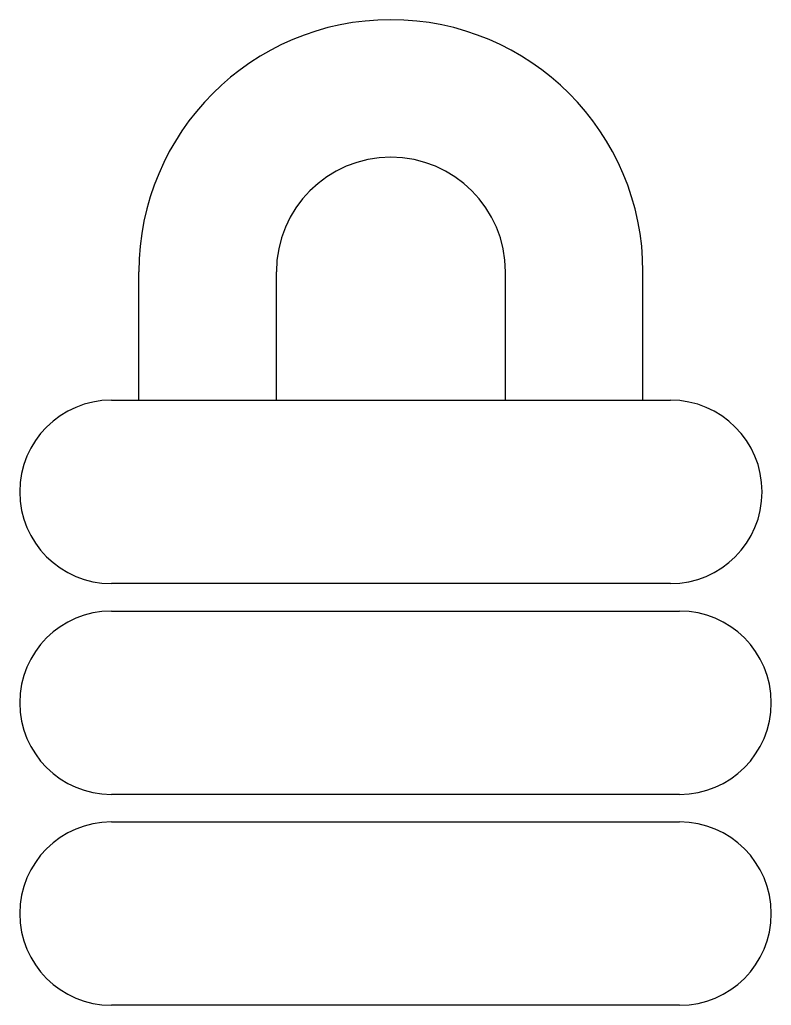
# Model space of a CAD drawing. Header units: millimetres. Extents: x 6 to 88, y 10 to 118.
import ezdxf

# ---------------------------------------------------------------- set-up
doc = ezdxf.new("R2010")
doc.units = ezdxf.units.MM
doc.layers.get('0').update_dxf_attribs({"lineweight": 25, "true_color": 0xffffff})

msp = doc.modelspace()

# ---------------------------------------------------------------- linework, layer by layer
for p, q in [((19, 76), (19, 90)), ((34, 76), (34, 90)), ((59, 76), (59, 90)), ((74, 76), (74, 90)), ((16, 76), (77, 76)), ((77, 56), (16, 56)), ((16, 53), (78, 53)), ((78, 33), (16, 33)), ((16, 30), (78, 30)), ((78, 10), (16, 10))]:
    msp.add_line(p, q)
for centre, radius, start, end in [((46.5, 90), 27.5, 0, 180), ((46.5, 90), 12.5, 0, 180), ((16, 66), 10, 90, 270), ((77, 66), 10, 270, 90), ((16, 43), 10, 90, 270), ((78, 43), 10, 270, 90), ((16, 20), 10, 90, 270), ((78, 20), 10, 270, 90)]:
    msp.add_arc(centre, radius, start, end)

doc.saveas('drawing.dxf')
